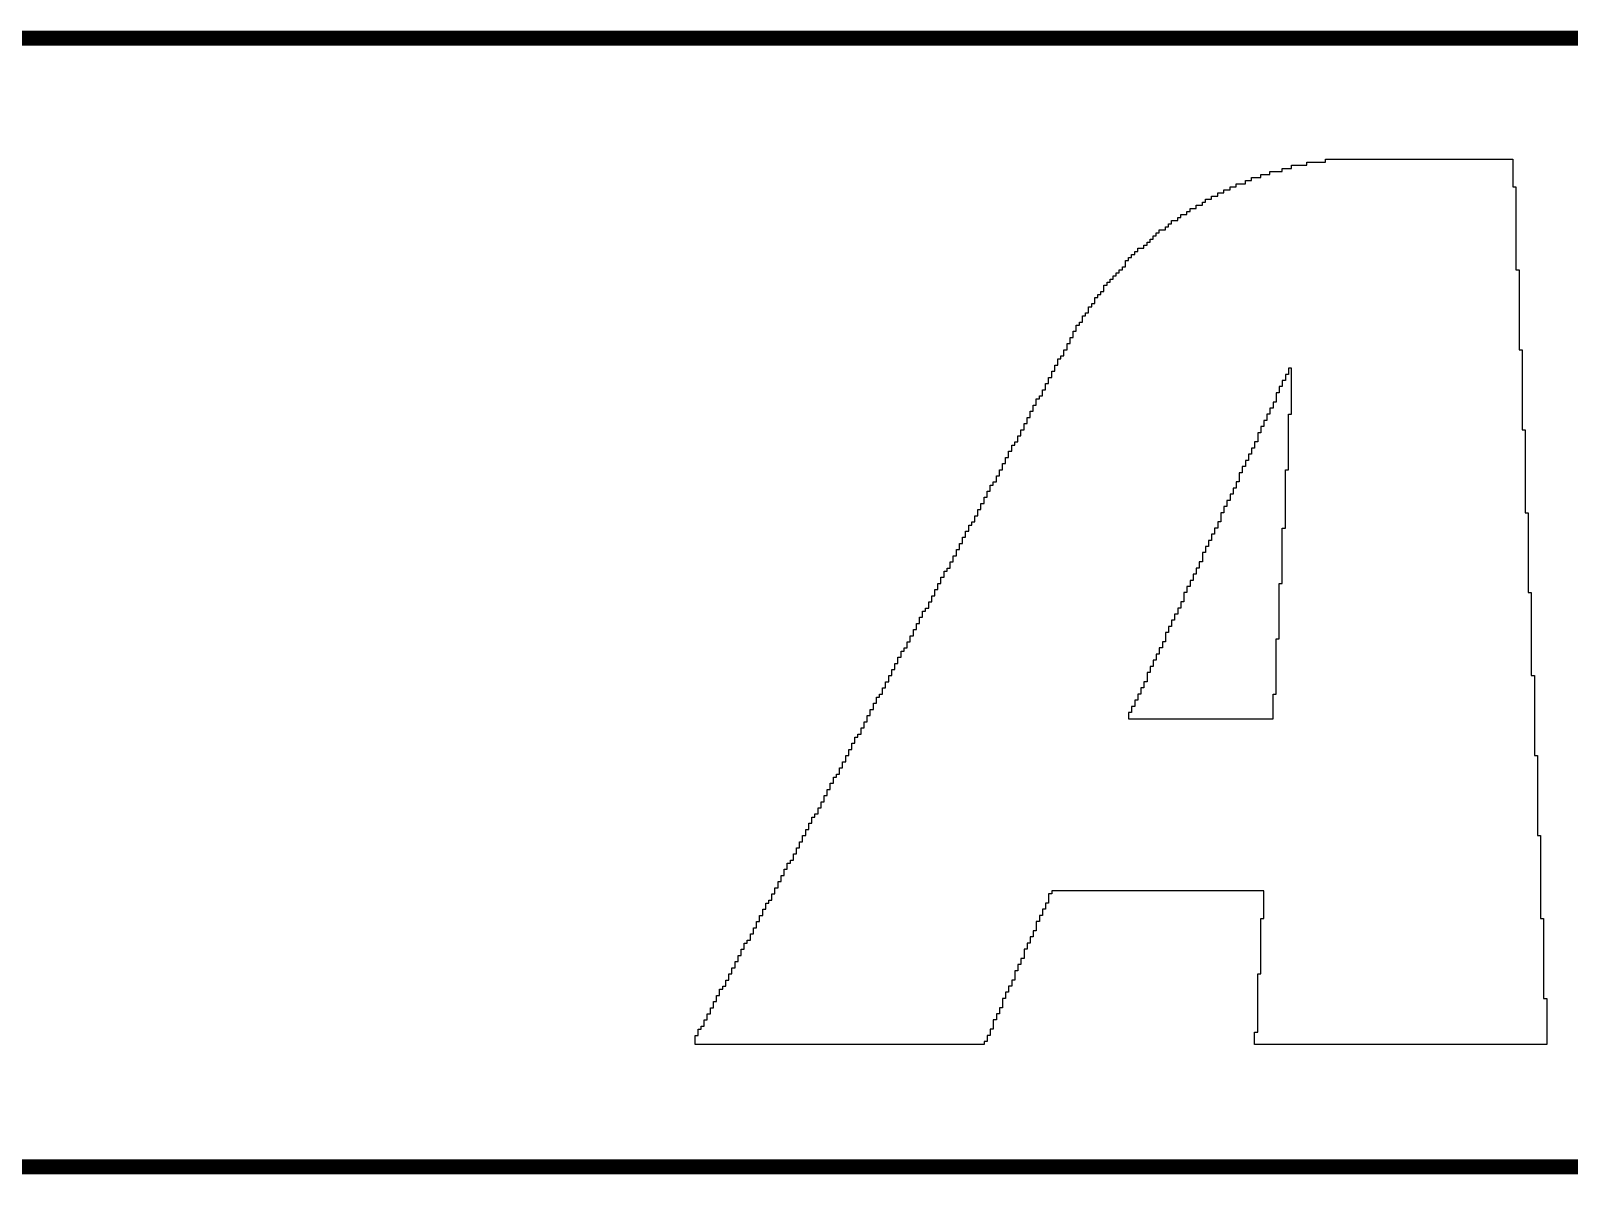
# Model space of a CAD drawing. Header units: inches. Extents: x -5.3 to 9.8, y -3.2 to 6.3.
# Drawn here: x 6.522 to 7.04, y -1.803 to -1.418 of the extents above; entities that cross this region are included whole.
import ezdxf

# ---------------------------------------------------------------- set-up
doc = ezdxf.new("R2010")
doc.units = ezdxf.units.IN
doc.header["$MEASUREMENT"] = 0
doc.layers.add('21_TITLE_BLOCK', color=56, linetype='Continuous')

msp = doc.modelspace()

# ---------------------------------------------------------------- linework, layer by layer
at = {"layer": '21_TITLE_BLOCK'}
for p, q in [((6.93922, -1.4659), (6.93922, -1.46487)), ((6.93922, -1.46487), (6.94336, -1.46487)), ((6.94336, -1.46487), (6.94336, -1.46383)), ((6.94336, -1.46383), (6.94647, -1.46383)), ((6.94647, -1.46383), (6.94647, -1.4628)), ((6.94647, -1.4628), (6.95165, -1.4628)), ((6.95165, -1.4628), (6.95165, -1.46176)), ((6.95165, -1.46176), (6.95786, -1.46176)), ((6.95786, -1.46176), (6.95786, -1.46073)), ((6.95786, -1.46073), (7.021, -1.46073)), ((7.021, -1.46073), (7.021, -1.47004)), ((6.92577, -1.47108), (6.92577, -1.47004)), ((6.92577, -1.47004), (6.92784, -1.47004)), ((6.92784, -1.47004), (6.92784, -1.46901)), ((6.92784, -1.46901), (6.93094, -1.46901)), ((6.93094, -1.46901), (6.93094, -1.46797)), ((6.93094, -1.46797), (6.93301, -1.46797)), ((6.93301, -1.46797), (6.93301, -1.46694)), ((6.93301, -1.46694), (6.93612, -1.46694)), ((6.93612, -1.46694), (6.93612, -1.4659)), ((6.93612, -1.4659), (6.93922, -1.4659)), ((7.021, -1.47004), (7.02203, -1.47004)), ((7.02203, -1.47004), (7.02203, -1.49799)), ((6.91645, -1.47625), (6.91645, -1.47522)), ((6.91645, -1.47522), (6.91749, -1.47522)), ((6.91749, -1.47522), (6.91749, -1.47418)), ((6.91749, -1.47418), (6.91956, -1.47418)), ((6.91956, -1.47418), (6.91956, -1.47315)), ((6.91956, -1.47315), (6.92163, -1.47315)), ((6.92163, -1.47315), (6.92163, -1.47211)), ((6.92163, -1.47211), (6.9237, -1.47211)), ((6.9237, -1.47211), (6.9237, -1.47108)), ((6.9237, -1.47108), (6.92577, -1.47108)), ((6.90817, -1.48143), (6.90817, -1.48039)), ((6.90817, -1.48039), (6.9092, -1.48039)), ((6.9092, -1.48039), (6.9092, -1.47936)), ((6.9092, -1.47936), (6.91127, -1.47936)), ((6.91127, -1.47936), (6.91127, -1.47832)), ((6.91127, -1.47832), (6.91231, -1.47832)), ((6.91231, -1.47832), (6.91231, -1.47729)), ((6.91231, -1.47729), (6.91438, -1.47729)), ((6.91438, -1.47729), (6.91438, -1.47625)), ((6.91438, -1.47625), (6.91645, -1.47625)), ((6.90092, -1.4866), (6.90092, -1.48557)), ((6.90092, -1.48557), (6.90196, -1.48557)), ((6.90196, -1.48557), (6.90196, -1.48453)), ((6.90196, -1.48453), (6.90403, -1.48453)), ((6.90403, -1.48453), (6.90403, -1.4835)), ((6.90403, -1.4835), (6.90506, -1.4835)), ((6.90506, -1.4835), (6.90506, -1.48246)), ((6.90506, -1.48246), (6.9061, -1.48246)), ((6.9061, -1.48246), (6.9061, -1.48143)), ((6.9061, -1.48143), (6.90817, -1.48143)), ((6.89471, -1.49178), (6.89471, -1.49074)), ((6.89471, -1.49074), (6.89678, -1.49074)), ((6.89678, -1.49074), (6.89678, -1.48971)), ((6.89678, -1.48971), (6.89782, -1.48971)), ((6.89782, -1.48971), (6.89782, -1.48867)), ((6.89782, -1.48867), (6.89885, -1.48867)), ((6.89885, -1.48867), (6.89885, -1.48764)), ((6.89885, -1.48764), (6.89989, -1.48764)), ((6.89989, -1.48764), (6.89989, -1.4866)), ((6.89989, -1.4866), (6.90092, -1.4866)), ((6.89057, -1.49696), (6.89057, -1.49489)), ((6.89057, -1.49489), (6.89161, -1.49489)), ((6.89161, -1.49489), (6.89161, -1.49385)), ((6.89161, -1.49385), (6.89264, -1.49385)), ((6.89264, -1.49385), (6.89264, -1.49282)), ((6.89264, -1.49282), (6.89368, -1.49282)), ((6.89368, -1.49282), (6.89368, -1.49178)), ((6.89368, -1.49178), (6.89471, -1.49178)), ((6.8854, -1.50213), (6.8854, -1.5011)), ((6.8854, -1.5011), (6.88643, -1.5011)), ((6.88643, -1.5011), (6.88643, -1.50006)), ((6.88643, -1.50006), (6.88747, -1.50006)), ((6.88747, -1.50006), (6.88747, -1.49903)), ((6.88747, -1.49903), (6.8885, -1.49903)), ((6.8885, -1.49903), (6.8885, -1.49799)), ((6.8885, -1.49799), (6.88954, -1.49799)), ((6.88954, -1.49799), (6.88954, -1.49696)), ((6.88954, -1.49696), (6.89057, -1.49696)), ((7.02203, -1.49799), (7.02307, -1.49799)), ((7.02307, -1.49799), (7.02307, -1.5249)), ((6.88126, -1.50731), (6.88126, -1.50627)), ((6.88126, -1.50627), (6.88229, -1.50627)), ((6.88229, -1.50627), (6.88229, -1.50524)), ((6.88229, -1.50524), (6.88333, -1.50524)), ((6.88333, -1.50524), (6.88333, -1.50317)), ((6.88333, -1.50317), (6.88436, -1.50317)), ((6.88436, -1.50317), (6.88436, -1.50213)), ((6.88436, -1.50213), (6.8854, -1.50213)), ((6.87815, -1.51248), (6.87815, -1.51041)), ((6.87815, -1.51041), (6.87919, -1.51041)), ((6.87919, -1.51041), (6.87919, -1.50938)), ((6.87919, -1.50938), (6.88022, -1.50938)), ((6.88022, -1.50938), (6.88022, -1.50731)), ((6.88022, -1.50731), (6.88126, -1.50731)), ((6.87401, -1.51869), (6.87401, -1.51662)), ((6.87401, -1.51662), (6.87504, -1.51662)), ((6.87504, -1.51662), (6.87504, -1.51559)), ((6.87504, -1.51559), (6.87608, -1.51559)), ((6.87608, -1.51559), (6.87608, -1.51352)), ((6.87608, -1.51352), (6.87711, -1.51352)), ((6.87711, -1.51352), (6.87711, -1.51248)), ((6.87711, -1.51248), (6.87815, -1.51248)), ((6.87194, -1.52283), (6.87194, -1.52076)), ((6.87194, -1.52076), (6.87297, -1.52076)), ((6.87297, -1.52076), (6.87297, -1.51869)), ((6.87297, -1.51869), (6.87401, -1.51869)), ((6.86883, -1.52801), (6.86883, -1.52697)), ((6.86883, -1.52697), (6.86987, -1.52697)), ((6.86987, -1.52697), (6.86987, -1.5249)), ((6.86987, -1.5249), (6.8709, -1.5249)), ((6.8709, -1.5249), (6.8709, -1.52283)), ((6.8709, -1.52283), (6.87194, -1.52283)), ((7.02307, -1.5249), (7.02411, -1.5249)), ((7.02411, -1.5249), (7.02411, -1.55182)), ((6.86573, -1.53422), (6.86573, -1.53215)), ((6.86573, -1.53215), (6.86676, -1.53215)), ((6.86676, -1.53215), (6.86676, -1.53008)), ((6.86676, -1.53008), (6.8678, -1.53008)), ((6.8678, -1.53008), (6.8678, -1.52801)), ((6.8678, -1.52801), (6.86883, -1.52801)), ((6.94647, -1.53112), (6.94543, -1.53112)), ((6.94543, -1.53112), (6.94543, -1.53215)), ((6.94543, -1.53215), (6.94543, -1.53319)), ((6.94647, -1.53215), (6.94647, -1.53112)), ((6.94647, -1.53319), (6.94647, -1.53215)), ((6.86366, -1.53836), (6.86366, -1.53629)), ((6.86366, -1.53629), (6.86469, -1.53629)), ((6.86469, -1.53629), (6.86469, -1.53422)), ((6.86469, -1.53422), (6.86573, -1.53422)), ((6.94336, -1.53733), (6.94233, -1.53733)), ((6.94233, -1.53733), (6.94233, -1.53836)), ((6.9444, -1.53526), (6.94336, -1.53526)), ((6.94336, -1.53526), (6.94336, -1.53629)), ((6.94336, -1.53629), (6.94336, -1.53733)), ((6.94543, -1.53319), (6.9444, -1.53319)), ((6.9444, -1.53319), (6.9444, -1.53422)), ((6.9444, -1.53422), (6.9444, -1.53526)), ((6.94647, -1.53422), (6.94647, -1.53319)), ((6.94647, -1.53526), (6.94647, -1.53422)), ((6.94647, -1.53629), (6.94647, -1.53526)), ((6.94647, -1.53733), (6.94647, -1.53629)), ((6.94647, -1.53836), (6.94647, -1.53733)), ((6.86055, -1.54354), (6.86055, -1.54147)), ((6.86055, -1.54147), (6.86159, -1.54147)), ((6.86159, -1.54147), (6.86159, -1.54043)), ((6.86159, -1.54043), (6.86262, -1.54043)), ((6.86262, -1.54043), (6.86262, -1.53836)), ((6.86262, -1.53836), (6.86366, -1.53836)), ((6.94129, -1.5425), (6.94026, -1.5425)), ((6.94026, -1.5425), (6.94026, -1.54354)), ((6.94233, -1.5394), (6.94129, -1.5394)), ((6.94129, -1.5394), (6.94129, -1.54043)), ((6.94129, -1.54043), (6.94129, -1.54147)), ((6.94129, -1.54147), (6.94129, -1.5425)), ((6.94233, -1.53836), (6.94233, -1.5394)), ((6.94647, -1.5394), (6.94647, -1.53836)), ((6.94647, -1.54043), (6.94647, -1.5394)), ((6.94647, -1.54147), (6.94647, -1.54043)), ((6.94647, -1.5425), (6.94647, -1.54147)), ((6.94647, -1.54354), (6.94647, -1.5425)), ((6.85745, -1.54975), (6.85745, -1.54768)), ((6.85745, -1.54768), (6.85848, -1.54768)), ((6.85848, -1.54768), (6.85848, -1.54561)), ((6.85848, -1.54561), (6.85952, -1.54561)), ((6.85952, -1.54561), (6.85952, -1.54354)), ((6.85952, -1.54354), (6.86055, -1.54354)), ((6.93922, -1.54664), (6.93819, -1.54664)), ((6.93819, -1.54664), (6.93819, -1.54768)), ((6.93819, -1.54768), (6.93819, -1.54871)), ((6.94026, -1.54457), (6.93922, -1.54457)), ((6.93922, -1.54457), (6.93922, -1.54561)), ((6.93922, -1.54561), (6.93922, -1.54664)), ((6.94026, -1.54354), (6.94026, -1.54457)), ((6.94543, -1.54768), (6.94543, -1.54664)), ((6.94543, -1.54664), (6.94647, -1.54664)), ((6.94543, -1.54871), (6.94543, -1.54768)), ((6.94647, -1.54457), (6.94647, -1.54354)), ((6.94647, -1.54561), (6.94647, -1.54457)), ((6.94647, -1.54664), (6.94647, -1.54561)), ((6.85538, -1.55389), (6.85538, -1.55182)), ((6.85538, -1.55182), (6.85641, -1.55182)), ((6.85641, -1.55182), (6.85641, -1.54975)), ((6.85641, -1.54975), (6.85745, -1.54975)), ((6.93612, -1.55285), (6.93508, -1.55285)), ((6.93508, -1.55285), (6.93508, -1.55389)), ((6.93715, -1.55078), (6.93612, -1.55078)), ((6.93612, -1.55078), (6.93612, -1.55182)), ((6.93612, -1.55182), (6.93612, -1.55285)), ((6.93819, -1.54871), (6.93715, -1.54871)), ((6.93715, -1.54871), (6.93715, -1.54975)), ((6.93715, -1.54975), (6.93715, -1.55078)), ((6.94543, -1.54975), (6.94543, -1.54871)), ((6.94543, -1.55078), (6.94543, -1.54975)), ((6.94543, -1.55182), (6.94543, -1.55078)), ((6.94543, -1.55285), (6.94543, -1.55182)), ((6.94543, -1.55389), (6.94543, -1.55285)), ((7.02411, -1.55182), (7.02514, -1.55182)), ((7.02514, -1.55182), (7.02514, -1.57977)), ((6.85227, -1.55906), (6.85227, -1.55699)), ((6.85227, -1.55699), (6.85331, -1.55699)), ((6.85331, -1.55699), (6.85331, -1.55596)), ((6.85331, -1.55596), (6.85434, -1.55596)), ((6.85434, -1.55596), (6.85434, -1.55389)), ((6.85434, -1.55389), (6.85538, -1.55389)), ((6.93405, -1.55803), (6.93301, -1.55803)), ((6.93301, -1.55803), (6.93301, -1.55906)), ((6.93508, -1.55596), (6.93405, -1.55596)), ((6.93405, -1.55596), (6.93405, -1.55699)), ((6.93405, -1.55699), (6.93405, -1.55803)), ((6.93508, -1.55389), (6.93508, -1.55492)), ((6.93508, -1.55492), (6.93508, -1.55596)), ((6.94543, -1.55492), (6.94543, -1.55389)), ((6.94543, -1.55596), (6.94543, -1.55492)), ((6.94543, -1.55699), (6.94543, -1.55596)), ((6.94543, -1.55803), (6.94543, -1.55699)), ((6.94543, -1.55906), (6.94543, -1.55803)), ((6.84917, -1.56528), (6.84917, -1.56321)), ((6.84917, -1.56321), (6.8502, -1.56321)), ((6.8502, -1.56321), (6.8502, -1.56113)), ((6.8502, -1.56113), (6.85124, -1.56113)), ((6.85124, -1.56113), (6.85124, -1.55906)), ((6.85124, -1.55906), (6.85227, -1.55906)), ((6.93198, -1.56217), (6.93094, -1.56217)), ((6.93094, -1.56217), (6.93094, -1.56321)), ((6.93094, -1.56321), (6.93094, -1.56424)), ((6.93301, -1.5601), (6.93198, -1.5601)), ((6.93198, -1.5601), (6.93198, -1.56113)), ((6.93198, -1.56113), (6.93198, -1.56217)), ((6.93301, -1.55906), (6.93301, -1.5601)), ((6.94543, -1.5601), (6.94543, -1.55906)), ((6.94543, -1.56113), (6.94543, -1.5601)), ((6.94543, -1.56217), (6.94543, -1.56113)), ((6.94543, -1.56321), (6.94543, -1.56217)), ((6.94543, -1.56424), (6.94543, -1.56321)), ((6.8471, -1.56942), (6.8471, -1.56735)), ((6.8471, -1.56735), (6.84813, -1.56735)), ((6.84813, -1.56735), (6.84813, -1.56528)), ((6.84813, -1.56528), (6.84917, -1.56528)), ((6.92991, -1.56631), (6.92887, -1.56631)), ((6.92887, -1.56631), (6.92887, -1.56735)), ((6.92887, -1.56735), (6.92887, -1.56838)), ((6.92887, -1.56838), (6.92887, -1.56942)), ((6.93094, -1.56424), (6.92991, -1.56424)), ((6.92991, -1.56424), (6.92991, -1.56528)), ((6.92991, -1.56528), (6.92991, -1.56631)), ((6.9444, -1.56631), (6.9444, -1.56528)), ((6.9444, -1.56528), (6.94543, -1.56528)), ((6.9444, -1.56735), (6.9444, -1.56631)), ((6.9444, -1.56838), (6.9444, -1.56735)), ((6.9444, -1.56942), (6.9444, -1.56838)), ((6.94543, -1.56528), (6.94543, -1.56424)), ((6.84399, -1.57459), (6.84399, -1.57252)), ((6.84399, -1.57252), (6.84503, -1.57252)), ((6.84503, -1.57252), (6.84503, -1.57045)), ((6.84503, -1.57045), (6.84606, -1.57045)), ((6.84606, -1.57045), (6.84606, -1.56942)), ((6.84606, -1.56942), (6.8471, -1.56942)), ((6.9268, -1.57356), (6.92577, -1.57356)), ((6.92577, -1.57356), (6.92577, -1.57459)), ((6.92784, -1.57149), (6.9268, -1.57149)), ((6.9268, -1.57149), (6.9268, -1.57252)), ((6.9268, -1.57252), (6.9268, -1.57356)), ((6.92887, -1.56942), (6.92784, -1.56942)), ((6.92784, -1.56942), (6.92784, -1.57045)), ((6.92784, -1.57045), (6.92784, -1.57149)), ((6.9444, -1.57045), (6.9444, -1.56942)), ((6.9444, -1.57149), (6.9444, -1.57045)), ((6.9444, -1.57252), (6.9444, -1.57149)), ((6.9444, -1.57356), (6.9444, -1.57252)), ((6.9444, -1.57459), (6.9444, -1.57356)), ((6.84088, -1.5808), (6.84088, -1.57873)), ((6.84088, -1.57873), (6.84192, -1.57873)), ((6.84192, -1.57873), (6.84192, -1.57666)), ((6.84192, -1.57666), (6.84296, -1.57666)), ((6.84296, -1.57666), (6.84296, -1.57459)), ((6.84296, -1.57459), (6.84399, -1.57459)), ((6.92473, -1.5777), (6.9237, -1.5777)), ((6.9237, -1.5777), (6.9237, -1.57873)), ((6.9237, -1.57873), (6.9237, -1.57977)), ((6.92577, -1.57563), (6.92473, -1.57563)), ((6.92473, -1.57563), (6.92473, -1.57666)), ((6.92473, -1.57666), (6.92473, -1.5777)), ((6.92577, -1.57459), (6.92577, -1.57563)), ((6.9444, -1.57563), (6.9444, -1.57459)), ((6.9444, -1.57666), (6.9444, -1.57563)), ((6.9444, -1.5777), (6.9444, -1.57666)), ((6.9444, -1.57873), (6.9444, -1.5777)), ((6.9444, -1.57977), (6.9444, -1.57873)), ((6.83778, -1.58598), (6.83778, -1.58391)), ((6.83778, -1.58391), (6.83881, -1.58391)), ((6.83881, -1.58391), (6.83881, -1.58287)), ((6.83881, -1.58287), (6.83985, -1.58287)), ((6.83985, -1.58287), (6.83985, -1.5808)), ((6.83985, -1.5808), (6.84088, -1.5808)), ((6.92266, -1.58287), (6.92163, -1.58287)), ((6.92163, -1.58287), (6.92163, -1.58391)), ((6.92163, -1.58391), (6.92163, -1.58494)), ((6.9237, -1.57977), (6.92266, -1.57977)), ((6.92266, -1.57977), (6.92266, -1.5808)), ((6.92266, -1.5808), (6.92266, -1.58184)), ((6.92266, -1.58184), (6.92266, -1.58287)), ((6.9444, -1.5808), (6.9444, -1.57977)), ((6.9444, -1.58184), (6.9444, -1.5808)), ((6.9444, -1.58287), (6.9444, -1.58184)), ((6.9444, -1.58391), (6.9444, -1.58287)), ((6.9444, -1.58494), (6.9444, -1.58391)), ((7.02514, -1.57977), (7.02618, -1.57977)), ((7.02618, -1.57977), (7.02618, -1.60668)), ((6.83467, -1.59219), (6.83467, -1.59012)), ((6.83467, -1.59012), (6.83571, -1.59012)), ((6.83571, -1.59012), (6.83571, -1.58805)), ((6.83571, -1.58805), (6.83674, -1.58805)), ((6.83674, -1.58805), (6.83674, -1.58598)), ((6.83674, -1.58598), (6.83778, -1.58598)), ((6.91956, -1.58908), (6.91852, -1.58908)), ((6.91852, -1.58908), (6.91852, -1.59012)), ((6.91852, -1.59012), (6.91852, -1.59115)), ((6.92059, -1.58701), (6.91956, -1.58701)), ((6.91956, -1.58701), (6.91956, -1.58805)), ((6.91956, -1.58805), (6.91956, -1.58908)), ((6.92163, -1.58494), (6.92059, -1.58494)), ((6.92059, -1.58494), (6.92059, -1.58598)), ((6.92059, -1.58598), (6.92059, -1.58701)), ((6.94336, -1.58598), (6.94336, -1.58494)), ((6.94336, -1.58494), (6.9444, -1.58494)), ((6.94336, -1.58701), (6.94336, -1.58598)), ((6.94336, -1.58805), (6.94336, -1.58701)), ((6.94336, -1.58908), (6.94336, -1.58805)), ((6.94336, -1.59012), (6.94336, -1.58908)), ((6.94336, -1.59115), (6.94336, -1.59012)), ((6.8326, -1.59633), (6.8326, -1.59426)), ((6.8326, -1.59426), (6.83364, -1.59426)), ((6.83364, -1.59426), (6.83364, -1.59219)), ((6.83364, -1.59219), (6.83467, -1.59219)), ((6.91749, -1.59322), (6.91645, -1.59322)), ((6.91645, -1.59322), (6.91645, -1.59426)), ((6.91645, -1.59426), (6.91645, -1.59529)), ((6.91645, -1.59529), (6.91645, -1.59633)), ((6.91852, -1.59115), (6.91749, -1.59115)), ((6.91749, -1.59115), (6.91749, -1.59219)), ((6.91749, -1.59219), (6.91749, -1.59322)), ((6.94336, -1.59219), (6.94336, -1.59115)), ((6.94336, -1.59322), (6.94336, -1.59219)), ((6.94336, -1.59426), (6.94336, -1.59322)), ((6.94336, -1.59529), (6.94336, -1.59426)), ((6.94336, -1.59633), (6.94336, -1.59529)), ((6.8295, -1.60151), (6.8295, -1.59944)), ((6.8295, -1.59944), (6.83053, -1.59944)), ((6.83053, -1.59944), (6.83053, -1.5984)), ((6.83053, -1.5984), (6.83157, -1.5984)), ((6.83157, -1.5984), (6.83157, -1.59633)), ((6.83157, -1.59633), (6.8326, -1.59633)), ((6.91438, -1.60047), (6.91334, -1.60047)), ((6.91334, -1.60047), (6.91334, -1.60151)), ((6.91542, -1.5984), (6.91438, -1.5984)), ((6.91438, -1.5984), (6.91438, -1.59944)), ((6.91438, -1.59944), (6.91438, -1.60047)), ((6.91645, -1.59633), (6.91542, -1.59633)), ((6.91542, -1.59633), (6.91542, -1.59736)), ((6.91542, -1.59736), (6.91542, -1.5984)), ((6.94336, -1.59736), (6.94336, -1.59633)), ((6.94336, -1.5984), (6.94336, -1.59736)), ((6.94336, -1.59944), (6.94336, -1.5984)), ((6.94336, -1.60047), (6.94336, -1.59944)), ((6.94336, -1.60151), (6.94336, -1.60047)), ((6.82639, -1.60772), (6.82639, -1.60565)), ((6.82639, -1.60565), (6.82743, -1.60565)), ((6.82743, -1.60565), (6.82743, -1.60358)), ((6.82743, -1.60358), (6.82846, -1.60358)), ((6.82846, -1.60358), (6.82846, -1.60151)), ((6.82846, -1.60151), (6.8295, -1.60151)), ((6.91231, -1.60461), (6.91127, -1.60461)), ((6.91127, -1.60461), (6.91127, -1.60565)), ((6.91127, -1.60565), (6.91127, -1.60668)), ((6.91334, -1.60254), (6.91231, -1.60254)), ((6.91231, -1.60254), (6.91231, -1.60358)), ((6.91231, -1.60358), (6.91231, -1.60461)), ((6.91334, -1.60151), (6.91334, -1.60254)), ((6.94233, -1.60461), (6.94233, -1.60358)), ((6.94233, -1.60358), (6.94336, -1.60358)), ((6.94233, -1.60565), (6.94233, -1.60461)), ((6.94233, -1.60668), (6.94233, -1.60565)), ((6.94336, -1.60254), (6.94336, -1.60151)), ((6.94336, -1.60358), (6.94336, -1.60254)), ((6.82432, -1.61186), (6.82432, -1.60979)), ((6.82432, -1.60979), (6.82536, -1.60979)), ((6.82536, -1.60979), (6.82536, -1.60772)), ((6.82536, -1.60772), (6.82639, -1.60772)), ((6.91024, -1.60979), (6.9092, -1.60979)), ((6.9092, -1.60979), (6.9092, -1.61082)), ((6.9092, -1.61082), (6.9092, -1.61186)), ((6.91127, -1.60668), (6.91024, -1.60668)), ((6.91024, -1.60668), (6.91024, -1.60772)), ((6.91024, -1.60772), (6.91024, -1.60875)), ((6.91024, -1.60875), (6.91024, -1.60979)), ((6.94233, -1.60772), (6.94233, -1.60668)), ((6.94233, -1.60875), (6.94233, -1.60772)), ((6.94233, -1.60979), (6.94233, -1.60875)), ((6.94233, -1.61082), (6.94233, -1.60979)), ((6.94233, -1.61186), (6.94233, -1.61082)), ((7.02618, -1.60668), (7.02721, -1.60668)), ((7.02721, -1.60668), (7.02721, -1.63463)), ((6.82122, -1.61703), (6.82122, -1.61496)), ((6.82122, -1.61496), (6.82225, -1.61496)), ((6.82225, -1.61496), (6.82225, -1.61289)), ((6.82225, -1.61289), (6.82329, -1.61289)), ((6.82329, -1.61289), (6.82329, -1.61186)), ((6.82329, -1.61186), (6.82432, -1.61186)), ((6.90713, -1.616), (6.9061, -1.616)), ((6.9061, -1.616), (6.9061, -1.61703)), ((6.90817, -1.61393), (6.90713, -1.61393)), ((6.90713, -1.61393), (6.90713, -1.61496)), ((6.90713, -1.61496), (6.90713, -1.616)), ((6.9092, -1.61186), (6.90817, -1.61186)), ((6.90817, -1.61186), (6.90817, -1.61289)), ((6.90817, -1.61289), (6.90817, -1.61393)), ((6.94233, -1.61289), (6.94233, -1.61186)), ((6.94233, -1.61393), (6.94233, -1.61289)), ((6.94233, -1.61496), (6.94233, -1.61393)), ((6.94233, -1.616), (6.94233, -1.61496)), ((6.94233, -1.61703), (6.94233, -1.616)), ((6.81811, -1.62324), (6.81811, -1.62117)), ((6.81811, -1.62117), (6.81915, -1.62117)), ((6.81915, -1.62117), (6.81915, -1.6191)), ((6.81915, -1.6191), (6.82018, -1.6191)), ((6.82018, -1.6191), (6.82018, -1.61703)), ((6.82018, -1.61703), (6.82122, -1.61703)), ((6.90506, -1.62014), (6.90403, -1.62014)), ((6.90403, -1.62014), (6.90403, -1.62117)), ((6.90403, -1.62117), (6.90403, -1.62221)), ((6.9061, -1.61807), (6.90506, -1.61807)), ((6.90506, -1.61807), (6.90506, -1.6191)), ((6.90506, -1.6191), (6.90506, -1.62014)), ((6.9061, -1.61703), (6.9061, -1.61807)), ((6.94233, -1.61807), (6.94233, -1.61703)), ((6.94233, -1.6191), (6.94233, -1.61807)), ((6.94233, -1.62014), (6.94233, -1.6191)), ((6.94233, -1.62117), (6.94233, -1.62014)), ((6.94233, -1.62221), (6.94233, -1.62117)), ((6.81501, -1.62842), (6.81501, -1.62635)), ((6.81501, -1.62635), (6.81604, -1.62635)), ((6.81604, -1.62635), (6.81604, -1.62531)), ((6.81604, -1.62531), (6.81708, -1.62531)), ((6.81708, -1.62531), (6.81708, -1.62324)), ((6.81708, -1.62324), (6.81811, -1.62324)), ((6.90299, -1.62531), (6.90196, -1.62531)), ((6.90196, -1.62531), (6.90196, -1.62635)), ((6.90196, -1.62635), (6.90196, -1.62738)), ((6.90403, -1.62324), (6.90299, -1.62324)), ((6.90299, -1.62324), (6.90299, -1.62428)), ((6.90299, -1.62428), (6.90299, -1.62531)), ((6.90403, -1.62221), (6.90403, -1.62324)), ((6.94129, -1.62324), (6.94129, -1.62221)), ((6.94129, -1.62221), (6.94233, -1.62221)), ((6.94129, -1.62428), (6.94129, -1.62324)), ((6.94129, -1.62531), (6.94129, -1.62428)), ((6.94129, -1.62635), (6.94129, -1.62531)), ((6.94129, -1.62738), (6.94129, -1.62635)), ((6.81294, -1.63256), (6.81294, -1.63049)), ((6.81294, -1.63049), (6.81397, -1.63049)), ((6.81397, -1.63049), (6.81397, -1.62842)), ((6.81397, -1.62842), (6.81501, -1.62842)), ((6.89989, -1.63152), (6.89885, -1.63152)), ((6.89885, -1.63152), (6.89885, -1.63256)), ((6.90092, -1.62945), (6.89989, -1.62945)), ((6.89989, -1.62945), (6.89989, -1.63049)), ((6.89989, -1.63049), (6.89989, -1.63152)), ((6.90196, -1.62738), (6.90092, -1.62738)), ((6.90092, -1.62738), (6.90092, -1.62842)), ((6.90092, -1.62842), (6.90092, -1.62945)), ((6.94129, -1.62842), (6.94129, -1.62738)), ((6.94129, -1.62945), (6.94129, -1.62842)), ((6.94129, -1.63049), (6.94129, -1.62945)), ((6.94129, -1.63152), (6.94129, -1.63049)), ((6.94129, -1.63256), (6.94129, -1.63152)), ((6.80983, -1.63877), (6.80983, -1.6367)), ((6.80983, -1.6367), (6.81087, -1.6367)), ((6.81087, -1.6367), (6.81087, -1.63463)), ((6.81087, -1.63463), (6.8119, -1.63463)), ((6.8119, -1.63463), (6.8119, -1.63256)), ((6.8119, -1.63256), (6.81294, -1.63256)), ((6.89782, -1.6367), (6.89678, -1.6367)), ((6.89678, -1.6367), (6.89678, -1.63774)), ((6.89885, -1.63359), (6.89782, -1.63359)), ((6.89782, -1.63359), (6.89782, -1.63463)), ((6.89782, -1.63463), (6.89782, -1.63566)), ((6.89782, -1.63566), (6.89782, -1.6367)), ((6.89885, -1.63256), (6.89885, -1.63359)), ((6.94129, -1.63359), (6.94129, -1.63256)), ((6.94129, -1.63463), (6.94129, -1.63359)), ((6.94129, -1.63566), (6.94129, -1.63463)), ((6.94129, -1.6367), (6.94129, -1.63566)), ((6.94129, -1.63774), (6.94129, -1.6367)), ((7.02721, -1.63463), (7.02825, -1.63463)), ((7.02825, -1.63463), (7.02825, -1.66154)), ((6.80673, -1.64395), (6.80673, -1.64188)), ((6.80673, -1.64188), (6.80776, -1.64188)), ((6.80776, -1.64188), (6.80776, -1.64084)), ((6.80776, -1.64084), (6.8088, -1.64084)), ((6.8088, -1.64084), (6.8088, -1.63877)), ((6.8088, -1.63877), (6.80983, -1.63877)), ((6.89575, -1.64084), (6.89471, -1.64084)), ((6.89471, -1.64084), (6.89471, -1.64188)), ((6.89471, -1.64188), (6.89471, -1.64291)), ((6.89678, -1.63877), (6.89575, -1.63877)), ((6.89575, -1.63877), (6.89575, -1.63981)), ((6.89575, -1.63981), (6.89575, -1.64084)), ((6.89678, -1.63774), (6.89678, -1.63877)), ((6.94026, -1.64188), (6.94026, -1.64084)), ((6.94026, -1.64084), (6.94129, -1.64084)), ((6.94026, -1.64291), (6.94026, -1.64188)), ((6.94129, -1.63877), (6.94129, -1.63774)), ((6.94129, -1.63981), (6.94129, -1.63877)), ((6.94129, -1.64084), (6.94129, -1.63981)), ((6.80466, -1.64809), (6.80466, -1.64602)), ((6.80466, -1.64602), (6.80569, -1.64602)), ((6.80569, -1.64602), (6.80569, -1.64395)), ((6.80569, -1.64395), (6.80673, -1.64395)), ((6.89264, -1.64705), (6.89161, -1.64705)), ((6.89161, -1.64705), (6.89161, -1.64809)), ((6.89368, -1.64498), (6.89264, -1.64498)), ((6.89264, -1.64498), (6.89264, -1.64602)), ((6.89264, -1.64602), (6.89264, -1.64705)), ((6.89471, -1.64291), (6.89368, -1.64291)), ((6.89368, -1.64291), (6.89368, -1.64395)), ((6.89368, -1.64395), (6.89368, -1.64498)), ((6.94026, -1.64395), (6.94026, -1.64291)), ((6.94026, -1.64498), (6.94026, -1.64395)), ((6.94026, -1.64602), (6.94026, -1.64498)), ((6.94026, -1.64705), (6.94026, -1.64602)), ((6.94026, -1.64809), (6.94026, -1.64705)), ((6.80155, -1.6543), (6.80155, -1.65223)), ((6.80155, -1.65223), (6.80258, -1.65223)), ((6.80258, -1.65223), (6.80258, -1.65016)), ((6.80258, -1.65016), (6.80362, -1.65016)), ((6.80362, -1.65016), (6.80362, -1.64809)), ((6.80362, -1.64809), (6.80466, -1.64809)), ((6.89161, -1.64809), (6.89161, -1.64912)), ((6.89161, -1.64912), (6.94026, -1.64912)), ((6.94026, -1.64912), (6.94026, -1.64809)), ((6.79844, -1.65947), (6.79844, -1.6574)), ((6.79844, -1.6574), (6.79948, -1.6574)), ((6.79948, -1.6574), (6.79948, -1.65533)), ((6.79948, -1.65533), (6.80051, -1.65533)), ((6.80051, -1.65533), (6.80051, -1.6543)), ((6.80051, -1.6543), (6.80155, -1.6543)), ((6.79637, -1.66361), (6.79637, -1.66154)), ((6.79637, -1.66154), (6.79741, -1.66154)), ((6.79741, -1.66154), (6.79741, -1.65947)), ((6.79741, -1.65947), (6.79844, -1.65947)), ((7.02825, -1.66154), (7.02928, -1.66154)), ((7.02928, -1.66154), (7.02928, -1.68846)), ((6.79327, -1.66879), (6.79327, -1.66775)), ((6.79327, -1.66775), (6.7943, -1.66775)), ((6.7943, -1.66775), (6.7943, -1.66568)), ((6.7943, -1.66568), (6.79534, -1.66568)), ((6.79534, -1.66568), (6.79534, -1.66361)), ((6.79534, -1.66361), (6.79637, -1.66361)), ((6.79016, -1.675), (6.79016, -1.67293)), ((6.79016, -1.67293), (6.7912, -1.67293)), ((6.7912, -1.67293), (6.7912, -1.67086)), ((6.7912, -1.67086), (6.79223, -1.67086)), ((6.79223, -1.67086), (6.79223, -1.66879)), ((6.79223, -1.66879), (6.79327, -1.66879)), ((6.78809, -1.67914), (6.78809, -1.67707)), ((6.78809, -1.67707), (6.78913, -1.67707)), ((6.78913, -1.67707), (6.78913, -1.675)), ((6.78913, -1.675), (6.79016, -1.675)), ((6.78499, -1.68432), (6.78499, -1.68225)), ((6.78499, -1.68225), (6.78602, -1.68225)), ((6.78602, -1.68225), (6.78602, -1.68121)), ((6.78602, -1.68121), (6.78706, -1.68121)), ((6.78706, -1.68121), (6.78706, -1.67914)), ((6.78706, -1.67914), (6.78809, -1.67914)), ((6.78188, -1.69053), (6.78188, -1.68846)), ((6.78188, -1.68846), (6.78292, -1.68846)), ((6.78292, -1.68846), (6.78292, -1.68639)), ((6.78292, -1.68639), (6.78395, -1.68639)), ((6.78395, -1.68639), (6.78395, -1.68432)), ((6.78395, -1.68432), (6.78499, -1.68432)), ((7.02928, -1.68846), (7.03032, -1.68846)), ((7.03032, -1.68846), (7.03032, -1.71641)), ((6.77981, -1.69467), (6.77981, -1.6926)), ((6.77981, -1.6926), (6.78085, -1.6926)), ((6.78085, -1.6926), (6.78085, -1.69053)), ((6.78085, -1.69053), (6.78188, -1.69053)), ((6.77671, -1.69984), (6.77671, -1.69777)), ((6.77671, -1.69777), (6.77774, -1.69777)), ((6.77774, -1.69777), (6.77774, -1.69674)), ((6.77774, -1.69674), (6.77878, -1.69674)), ((6.77878, -1.69674), (6.77878, -1.69467)), ((6.77878, -1.69467), (6.77981, -1.69467)), ((6.7736, -1.70605), (6.7736, -1.70398)), ((6.7736, -1.70398), (6.77464, -1.70398)), ((6.77464, -1.70398), (6.77464, -1.70191)), ((6.77464, -1.70191), (6.77567, -1.70191)), ((6.77567, -1.70191), (6.77567, -1.69984)), ((6.77567, -1.69984), (6.77671, -1.69984)), ((6.77153, -1.7102), (6.77153, -1.70812)), ((6.77153, -1.70812), (6.77257, -1.70812)), ((6.77257, -1.70812), (6.77257, -1.70605)), ((6.77257, -1.70605), (6.7736, -1.70605)), ((6.86573, -1.70812), (6.86469, -1.70812)), ((6.86469, -1.70812), (6.86469, -1.71123)), ((6.93715, -1.70709), (6.86573, -1.70709)), ((6.86573, -1.70709), (6.86573, -1.70812)), ((6.93715, -1.71641), (6.93715, -1.70709)), ((6.76843, -1.71537), (6.76843, -1.7133)), ((6.76843, -1.7133), (6.76946, -1.7133)), ((6.76946, -1.7133), (6.76946, -1.71123)), ((6.76946, -1.71123), (6.7705, -1.71123)), ((6.7705, -1.71123), (6.7705, -1.7102)), ((6.7705, -1.7102), (6.77153, -1.7102)), ((6.86366, -1.7133), (6.86262, -1.7133)), ((6.86262, -1.7133), (6.86262, -1.71537)), ((6.86469, -1.71123), (6.86366, -1.71123)), ((6.86366, -1.71123), (6.86366, -1.7133)), ((6.76532, -1.72158), (6.76532, -1.71951)), ((6.76532, -1.71951), (6.76635, -1.71951)), ((6.76635, -1.71951), (6.76635, -1.71744)), ((6.76635, -1.71744), (6.76739, -1.71744)), ((6.76739, -1.71744), (6.76739, -1.71537)), ((6.76739, -1.71537), (6.76843, -1.71537)), ((6.86159, -1.71744), (6.86055, -1.71744)), ((6.86055, -1.71744), (6.86055, -1.72055)), ((6.86262, -1.71537), (6.86159, -1.71537)), ((6.86159, -1.71537), (6.86159, -1.71744)), ((6.93612, -1.73504), (6.93612, -1.71641)), ((6.93612, -1.71641), (6.93715, -1.71641)), ((7.03032, -1.71641), (7.03135, -1.71641)), ((7.03135, -1.71641), (7.03135, -1.74332)), ((6.76221, -1.72676), (6.76221, -1.72469)), ((6.76221, -1.72469), (6.76325, -1.72469)), ((6.76325, -1.72469), (6.76325, -1.72365)), ((6.76325, -1.72365), (6.76428, -1.72365)), ((6.76428, -1.72365), (6.76428, -1.72158)), ((6.76428, -1.72158), (6.76532, -1.72158)), ((6.85848, -1.72469), (6.85745, -1.72469)), ((6.85745, -1.72469), (6.85745, -1.72676)), ((6.85952, -1.72262), (6.85848, -1.72262)), ((6.85848, -1.72262), (6.85848, -1.72469)), ((6.86055, -1.72055), (6.85952, -1.72055)), ((6.85952, -1.72055), (6.85952, -1.72262)), ((6.76014, -1.7309), (6.76014, -1.72883)), ((6.76014, -1.72883), (6.76118, -1.72883)), ((6.76118, -1.72883), (6.76118, -1.72676)), ((6.76118, -1.72676), (6.76221, -1.72676)), ((6.85641, -1.72986), (6.85538, -1.72986)), ((6.85538, -1.72986), (6.85538, -1.73193)), ((6.85745, -1.72676), (6.85641, -1.72676)), ((6.85641, -1.72676), (6.85641, -1.72986)), ((6.75704, -1.73711), (6.75704, -1.73504)), ((6.75704, -1.73504), (6.75807, -1.73504)), ((6.75807, -1.73504), (6.75807, -1.73297)), ((6.75807, -1.73297), (6.75911, -1.73297)), ((6.75911, -1.73297), (6.75911, -1.7309)), ((6.75911, -1.7309), (6.76014, -1.7309)), ((6.85434, -1.734), (6.85331, -1.734)), ((6.85331, -1.734), (6.85331, -1.73711)), ((6.85538, -1.73193), (6.85434, -1.73193)), ((6.85434, -1.73193), (6.85434, -1.734)), ((6.93508, -1.75471), (6.93508, -1.73504)), ((6.93508, -1.73504), (6.93612, -1.73504)), ((6.75393, -1.74228), (6.75393, -1.74021)), ((6.75393, -1.74021), (6.75497, -1.74021)), ((6.75497, -1.74021), (6.75497, -1.73918)), ((6.75497, -1.73918), (6.756, -1.73918)), ((6.756, -1.73918), (6.756, -1.73711)), ((6.756, -1.73711), (6.75704, -1.73711)), ((6.85227, -1.73918), (6.85124, -1.73918)), ((6.85124, -1.73918), (6.85124, -1.74125)), ((6.85331, -1.73711), (6.85227, -1.73711)), ((6.85227, -1.73711), (6.85227, -1.73918)), ((6.75186, -1.74643), (6.75186, -1.74436)), ((6.75186, -1.74436), (6.7529, -1.74436)), ((6.7529, -1.74436), (6.7529, -1.74228)), ((6.7529, -1.74228), (6.75393, -1.74228)), ((6.8502, -1.74332), (6.84917, -1.74332)), ((6.84917, -1.74332), (6.84917, -1.74643)), ((6.85124, -1.74125), (6.8502, -1.74125)), ((6.8502, -1.74125), (6.8502, -1.74332)), ((7.03135, -1.74332), (7.03239, -1.74332)), ((7.03239, -1.74332), (7.03239, -1.75885)), ((6.74876, -1.75264), (6.74876, -1.75057)), ((6.74876, -1.75057), (6.74979, -1.75057)), ((6.74979, -1.75057), (6.74979, -1.7485)), ((6.74979, -1.7485), (6.75083, -1.7485)), ((6.75083, -1.7485), (6.75083, -1.74643)), ((6.75083, -1.74643), (6.75186, -1.74643)), ((6.8471, -1.75057), (6.84606, -1.75057)), ((6.84606, -1.75057), (6.84606, -1.75367)), ((6.84813, -1.7485), (6.8471, -1.7485)), ((6.8471, -1.7485), (6.8471, -1.75057)), ((6.84917, -1.74643), (6.84813, -1.74643)), ((6.84813, -1.74643), (6.84813, -1.7485)), ((6.74565, -1.75885), (6.74565, -1.75574)), ((6.74565, -1.75574), (6.74669, -1.75574)), ((6.74669, -1.75574), (6.74669, -1.75367)), ((6.74669, -1.75367), (6.74772, -1.75367)), ((6.74772, -1.75367), (6.74772, -1.75264)), ((6.74772, -1.75264), (6.74876, -1.75264)), ((6.84503, -1.75574), (6.84399, -1.75574)), ((6.84399, -1.75574), (6.84399, -1.75781)), ((6.84606, -1.75367), (6.84503, -1.75367)), ((6.84503, -1.75367), (6.84503, -1.75574)), ((6.93405, -1.75885), (6.93405, -1.75471)), ((6.93405, -1.75471), (6.93508, -1.75471)), ((6.84296, -1.75885), (6.74565, -1.75885)), ((6.84399, -1.75781), (6.84296, -1.75781)), ((6.84296, -1.75781), (6.84296, -1.75885)), ((7.03239, -1.75885), (6.93405, -1.75885))]:
    msp.add_line(p, q, dxfattribs=at)
at = {"layer": '21_TITLE_BLOCK', "const_width": 0.005}
for points in [[(6.445, -1.42), (9.55, -1.42)], [(6.445, -1.8), (9.55, -1.8)]]:
    msp.add_lwpolyline(points, dxfattribs=at)

doc.saveas('drawing.dxf')
